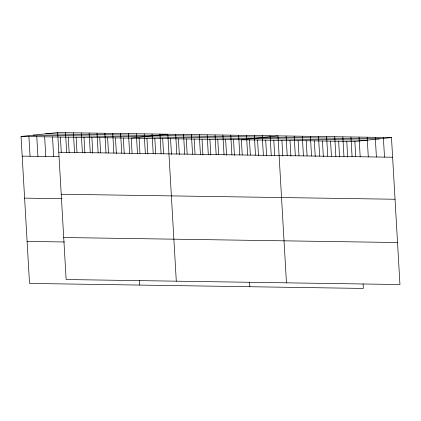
<?xml version="1.0" encoding="UTF-8"?>
<svg xmlns="http://www.w3.org/2000/svg" width="421" height="421" viewBox="0 0 421 421"><rect width="100%" height="100%" fill="white"/><g stroke="black" fill="none" stroke-linecap="round" stroke-linejoin="round"><path stroke-width="0.63" d="M363.076 283.833L363.344 288.427L29.523 283.422L21.05 136.462L57.656 132.573L391.477 137.578L399.95 284.538L66.134 279.528L57.656 132.573M21.05 136.462L354.866 141.472L391.477 137.578M45.579 133.857L379.395 138.862M33.133 135.178L366.949 140.182M58.793 152.234L392.609 157.244M22.181 156.128L58.903 156.68M61.213 194.244L395.035 199.249M24.607 198.133L61.982 198.696M63.708 237.523L397.529 242.528M27.102 241.417L64.476 241.975M383.368 137.457L384.505 157.117M375.264 137.335L376.395 156.996M367.154 137.214L368.291 156.875M359.05 137.093L360.181 156.754M354.866 141.472L355.74 156.544M350.94 136.967L352.077 156.633M346.762 141.345L347.667 157.08M342.836 136.846L343.968 156.512M338.652 141.224L339.563 156.959M334.727 136.725L335.863 156.391M330.548 141.103L331.416 156.18M326.622 136.604L327.754 156.27M322.439 140.982L323.349 156.712M318.513 136.483L319.65 156.149M314.334 140.861L315.24 156.591M310.409 136.362L311.54 156.028M306.225 140.74L307.093 155.817M302.299 136.241L303.436 155.902M298.121 140.619L298.989 155.696M294.195 136.12L295.326 155.781M290.011 140.498L290.922 156.228M286.085 135.999L287.217 155.659M281.907 140.377L282.812 156.107M286.454 282.833L277.976 135.878L241.37 139.767L242.238 154.844M273.797 140.256L274.666 155.328M270.108 135.757L271.245 155.423M265.693 140.13L266.598 155.865M262.241 135.641L263.378 155.302M257.584 140.009L258.489 155.744M254.373 135.52L255.505 155.186M249.479 139.888L250.348 154.965M246.506 135.404L247.637 155.065M249.579 282.133L249.842 286.727M238.633 135.283L239.77 154.949M233.502 139.651L234.408 155.381M230.766 135.167L231.903 154.833M225.635 139.53L226.54 155.265M222.898 135.052L224.03 154.712M217.762 139.414L218.636 154.491M215.031 134.93L216.162 154.596M209.895 139.293L210.805 155.028M207.164 134.815L208.295 154.475M202.027 139.177L202.933 154.907M199.291 134.694L200.428 154.36M194.16 139.062L195.028 154.133M191.423 134.578L192.56 154.244M186.292 138.941L187.161 154.018M183.556 134.457L184.687 154.123M178.42 138.825L179.33 154.554M175.689 134.341L176.82 154.007M170.552 138.704L171.458 154.439M176.294 281.181L167.816 134.225L131.21 138.114L132.078 153.191M162.685 138.588L163.553 153.665M159.948 134.104L161.085 153.77M154.817 138.472L155.723 154.202M152.081 133.989L153.212 153.649M146.945 138.351L147.855 154.081M144.214 133.867L145.345 153.533M139.077 138.235L139.946 153.307M136.346 133.752L137.478 153.418M139.419 280.481L139.683 285.075M128.473 133.636L129.61 153.297M123.342 137.999L124.248 153.728M120.606 133.515L121.743 153.181M115.475 137.877L116.38 153.612M112.739 133.399L113.87 153.06M107.602 137.762L108.476 152.839M104.871 133.278L106.003 152.944M99.735 137.646L100.603 152.718M97.004 133.162L98.135 152.823M91.867 137.525L92.773 153.255M89.131 133.041L90.268 152.707M84 137.409L84.905 153.139M81.264 132.925L82.4 152.591M76.133 137.288L77.001 152.365M73.396 132.81L74.528 152.47M68.26 137.172L69.17 152.902M65.529 132.689L66.66 152.355M60.392 137.057L61.298 152.786M52.525 136.936L53.656 156.601M44.658 136.82L45.789 156.48M36.785 136.699L37.922 156.365M28.917 136.583L30.054 156.244"/></g></svg>
